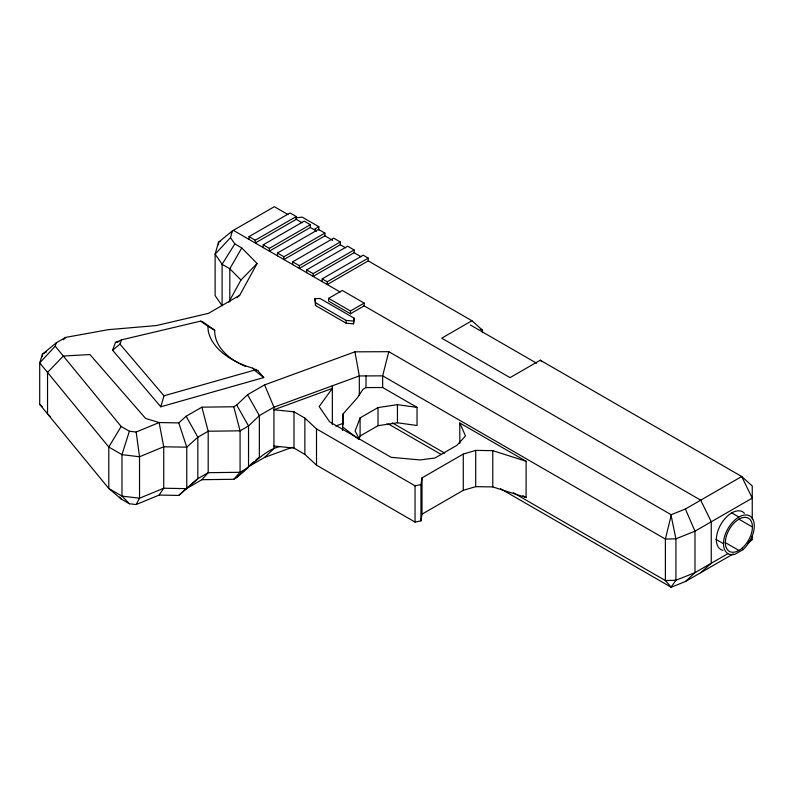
<?xml version="1.0" encoding="UTF-8"?>
<svg xmlns="http://www.w3.org/2000/svg" width="794" height="794" viewBox="0 0 794 794"><rect width="100%" height="100%" fill="white"/><g stroke="black" fill="none" stroke-linecap="round" stroke-linejoin="round"><path stroke-width="1.19" d="M342.532 430.517L343.008 413.992L357.538 397.605L362.908 389.378L366.014 387.581L382.658 387.512L417.039 407.362L417.039 425.495L397.447 422.795L378.013 425.693L360.089 436.035L358.848 439.33M420.949 520.864L420.949 484.608L422.011 477.889L463.279 454.069L475.705 450.406L492.776 450.645L526.104 461.264L526.104 497.52L492.776 486.911L475.705 486.662L463.279 490.325L422.011 514.155L420.949 520.864L415.044 522.065L316.508 465.175L304.866 454.357L293.998 448.074L273.95 446.039M50.161 416.334L47.531 413.892L47.531 372.436L63.312 356.03L89.94 354.551L145.6 418.448L159.137 422.547L178.779 422.894L186.153 416.255L201.894 407.173L233.764 406.766L236.711 405.069L247.53 394.727L264.571 384.892L354.938 351.831L388.782 351.682L382.658 375.84L382.658 387.512M353.469 323.833L354.243 318.225L320.022 298.465L314.91 298.723L315.526 305.521L346.154 323.208L353.469 323.833L354.243 318.225M230.488 237.644L234.826 243.927L222.102 264.293L222.102 305.75L215.114 295.596L215.114 254.14L230.488 237.644L232.424 230.895L274.357 206.688L287.944 214.529M200.644 321.133L207.849 326.205L208.296 331.247A83.271 48.077 0 0 0 252.522 368.128L257.842 370.639L263.737 377.567L160.795 406.786L163.991 395.799L119.963 344.12L121.522 339.852L200.644 321.133L202.778 321.838L214.727 330.244A76.254 44.017 0 0 0 238.587 363.057M279.667 446.546C263.558 450.526 254.07 464.867 240.076 472.291L208.197 472.688L197.835 478.673L178.779 495.416L159.137 495.069L136.171 504.557L129.372 503.743L121.154 498.999L108.788 488.499L39.7 404.364L39.7 362.898L55.223 346.184L56.285 342.819L65.713 337.381L108.232 329.679L156.428 325.55L208.494 313.342L239.669 295.338L257.117 263.499L241.773 247.946L234.826 243.927M55.223 346.184L121.154 426.477L129.372 431.221L121.968 454.644L121.968 496.111L129.372 503.743M160.795 406.786L112.619 350.223L115.428 342.502L121.522 339.852M417.039 407.362L397.447 404.672L378.013 407.56L360.089 417.902L355.126 431.073L359.503 439.241M136.171 504.557L139.526 498.225L139.526 456.768L136.171 432.035L159.137 422.547L163.723 446.774L163.723 488.231L159.137 495.069M228.861 302.067L240.939 280.024L257.117 263.499M241.773 247.946L229.813 268.739L229.813 301.67M121.154 426.477L108.788 447.032L108.788 488.499L121.968 496.111L139.526 498.225L163.723 488.231L186.769 488.638L186.769 447.181L178.779 422.894M178.779 495.416L186.153 488.776L201.894 479.695L208.197 472.688L208.197 431.231L201.894 407.173M201.894 479.695L233.764 479.288L240.076 472.291L240.076 430.824L233.764 406.766M63.322 339.772L65.713 337.381M233.764 479.288L236.711 477.591L244.195 470.435M248.591 466.644L264.571 457.413L273.95 448.64L273.95 407.183L264.571 384.892M752.255 518.879L752.255 485.958L741.705 476.509L685.401 509.023L694.988 531.186L694.988 572.653L675.912 580.275L670.96 587.312L685.401 581.545L694.988 572.653L728.078 553.547M230.726 232.711L233.357 230.349L340.179 292.023M700.715 572.702L711.255 563.254L711.255 521.797L700.715 500.18L363.702 305.611M747.859 543.523L752.255 539.592L752.255 535.93M186.153 488.776L197.835 478.673L197.835 437.216L186.153 416.255M249.346 465.691L253.891 461.771M255.718 460.202L259.35 457.066L259.35 415.609L247.53 394.727M236.711 477.591L248.532 467.408L248.532 425.951L236.711 405.069M236.86 297.681L239.669 295.338M112.619 350.223L119.963 344.12M56.285 342.819L42.459 354.164L39.7 362.898L108.788 447.032L121.968 454.644L139.526 456.768L163.723 446.774L186.769 447.181L197.835 437.216L208.197 431.231L240.076 430.824L248.532 425.951L259.35 415.609L273.95 407.183L359.315 375.949L382.658 375.84L665.392 539.076L675.912 538.808L694.988 531.186L752.255 498.126L741.705 476.509L540.257 360.208L510.056 377.636L441.712 338.175L471.914 320.746L482.454 330.195L482.454 332.656M232.424 230.895L218.489 242.299L215.114 254.14L222.102 264.293L229.813 268.739L240.939 280.024M220.226 241.297L218.489 242.299L218.489 244.741M46.538 351.811L42.459 354.164L42.459 356.605M249.038 239.411L249.038 236.622L290.038 212.951L296.261 216.544L296.261 219.333L255.261 243.004L255.261 240.215L296.261 216.544M263.211 247.589L263.211 244.8L304.211 221.129L310.365 224.682L310.365 227.481L269.374 251.142L269.374 248.353L310.365 224.682M318.811 230.161L318.811 226.707L314.712 229.069L316.081 230.816M277.483 255.827L277.483 253.038L318.473 229.377L324.895 233.079L324.895 235.868L283.905 259.539L283.905 256.75L324.895 233.079M292.688 264.61L292.688 261.822L333.678 238.15L340.298 241.972L340.298 244.76L299.308 268.432L299.308 265.643L340.298 241.972M306.653 272.67L306.653 269.881L347.643 246.209L354.124 249.951L354.124 252.74L313.134 276.411L313.134 273.622L354.124 249.951M322.195 281.642L322.195 278.853L363.186 255.182L368.227 258.1L368.227 260.889L471.914 320.746M322.195 278.853L327.237 281.761L368.227 258.1M368.227 260.889L327.237 284.55L327.237 281.761M328.627 298.365L342.313 290.465L364.148 303.08L364.148 305.869L350.462 313.769L328.627 301.154L328.627 298.365L350.462 310.98L364.148 303.08M749.099 541.409L752.255 539.592M685.401 581.545L733.299 553.894M685.401 509.023L670.96 514.79L675.912 538.808L675.912 580.275L665.392 580.543L513.311 492.737M335.723 426.041L343.584 423.162M264.571 457.413L292.172 447.32M163.991 395.799L254.368 370.143L263.737 377.567M115.428 342.502L119.021 341.658M526.104 461.264L459.795 422.984L465.492 435.956L456.917 445.325L434.953 458.009L420.095 459.934L391.124 457.324L329.619 421.822L319.158 406.538L332.349 388.415L273.95 409.783L293.998 411.818L304.866 418.091L316.508 428.909L415.044 485.799L420.949 484.608M295.398 217.913L302.196 217.119L318.811 226.707M386.37 424.214L388.782 424.204L441.395 454.575M314.91 298.723L315.526 302.732L346.154 320.419L353.469 321.044M129.372 431.221L136.171 432.035M255.757 370.113L257.842 370.639M296.261 219.333L302.216 222.777M310.365 227.481L316.449 230.994M324.895 235.868L332.706 240.374M340.298 244.76L345.549 247.788M354.124 252.74L361.171 256.809M480.32 328.954L482.454 330.195M470.376 324.984L536.585 363.205M731.403 512.706L738.896 517.033M738.638 519.038L752.434 527.008M249.038 236.622L255.261 240.215M263.211 244.8L269.374 248.353M277.483 253.038L283.905 256.75M292.688 261.822L299.308 265.643M306.653 269.881L313.134 273.622M725.101 542.481L738.896 550.45M715.999 539.384L723.503 543.711M388.782 351.682L671.287 514.78L665.392 539.076L665.392 580.543L671.287 587.302L500.448 488.667M522.899 495.674L526.104 497.52M392.296 422.874L444.769 453.166M207.849 326.205L214.727 330.244M342.532 426.894L359.077 439.519M540.257 360.208L542.014 361.776M39.7 404.364L42.29 406.756M252.691 368.178L254.368 370.143M119.586 497.094L121.154 498.999M354.938 351.831L359.315 375.949L359.315 395.462M492.776 450.645L492.776 486.911M475.705 450.406L475.705 486.662M463.279 454.069L463.279 490.325M459.795 422.984L459.795 443.528M422.011 477.889L422.011 514.155M415.044 485.799L415.044 522.065M397.447 404.672L397.447 422.795M378.013 407.56L378.013 425.693M366.014 375.919L366.014 387.581M360.089 417.902L360.089 436.035M350.462 310.98L350.462 313.769M346.154 320.419L346.154 323.208M343.008 413.992L343.008 424.869M332.349 385.815L332.349 424.671M316.508 428.909L316.508 465.175M315.526 302.732L315.526 305.521M304.866 418.091L304.866 454.357M293.998 411.818L293.998 448.074M245.683 366.481A76.254 44.017 0 0 1 239.55 363.573M722.927 550.361A21.775 12.575 -60 0 1 720.863 524.407A21.775 12.575 -60 0 1 744.375 513.212M742.886 549.696L734.916 554.291A21.775 12.575 -60 0 1 726.282 531.901A21.775 12.575 -60 0 1 751.511 517.341A21.775 12.575 -60 0 1 742.886 549.696M742.4 547.89A19.145 11.056 -60 0 0 748.474 518.244A19.145 11.056 -60 0 0 725.825 538.322A19.145 11.056 -60 0 0 742.4 547.89"/></g></svg>
